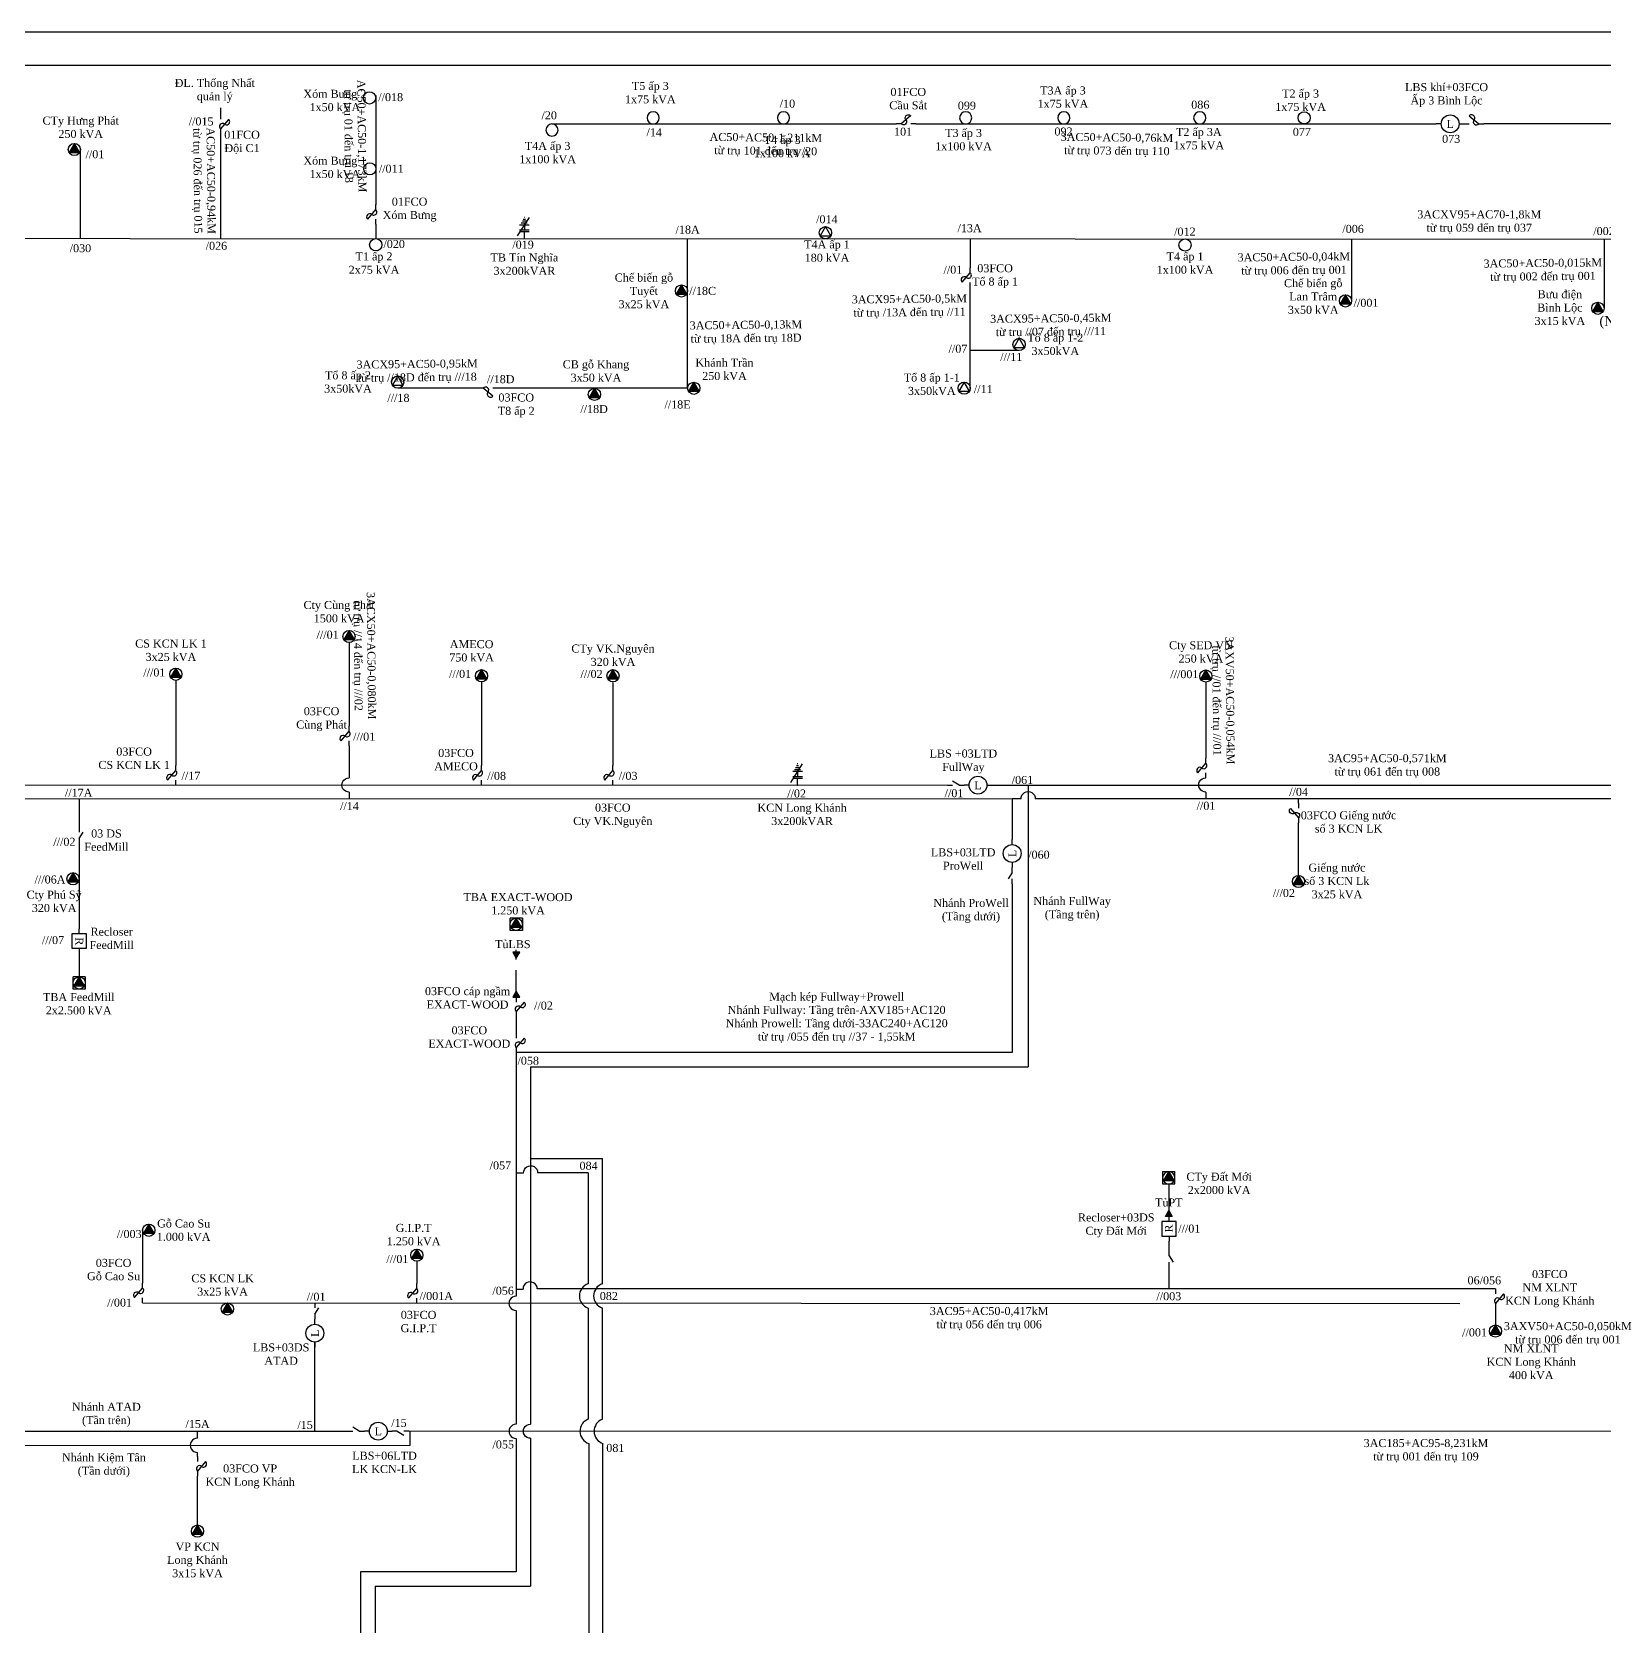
# Model space of a CAD drawing. Extents: x 291 to 2816, y -11 to 1308.
# Drawn here: x 632.8 to 1104.5, y 829.9 to 1308.2 of the extents above; entities that cross this region are included whole.
import ezdxf

# ---------------------------------------------------------------- set-up
doc = ezdxf.new("R2010")
doc.units = 0
doc.header["$MEASUREMENT"] = 0
doc.linetypes.add('DASHED2', pattern=[9.525, 6.35, -3.175])
doc.layers.get('0').update_dxf_attribs({"linetype": 'CONTINUOUS'})
for name, color, linetype in [('471', 3, 'CONTINUOUS'), ('473', 1, 'CONTINUOUS'), ('475', 4, 'CONTINUOUS'), ('476', 6, 'CONTINUOUS'), ('KHOANG_CACH', 170, 'CONTINUOUS'), ('TBA', 125, 'CONTINUOUS'), ('THIET_BI', 7, 'CONTINUOUS')]:
    doc.layers.add(name, color=color, linetype=linetype)
doc.styles.add('_VNITIME3_5', font='VNTIME.TTF', dxfattribs={"height": 3.5})

# ---------------------------------------------------------------- blocks, each defined once
blk = doc.blocks.new('TBA_3P_KH')
at = {"layer": 'TBA'}
blk.add_hatch(color=256, dxfattribs=at).paths.add_polyline_path([(3187.12, -1054.35), (3185.53, -1057.1), (3188.71, -1057.1)])
blk.add_lwpolyline([(3187.12, -1054.35), (3185.53, -1057.1), (3188.71, -1057.1)], close=True, dxfattribs=at)
blk.add_circle((3187.12, -1056.19), 1.83, dxfattribs=at)
blk = doc.blocks.new('TBA_1P_DL')
at = {"layer": 'TBA'}
blk.add_circle((3165.97, -1056.19), 1.83, dxfattribs=at)
blk = doc.blocks.new('LBS')
at = {"layer": 'THIET_BI'}
for p, q in [((3348.97, -1069.32), (3347.47, -1069.32)), ((3354.34, -1069.32), (3355.84, -1069.32))]:
    blk.add_line(p, q, dxfattribs=at)
blk.add_circle((3351.65, -1069.32), 2.68, dxfattribs=at)
at = {"layer": 'THIET_BI', "insert": (3351.65, -1069.35), "char_height": 2.39, "width": 4.7726, "attachment_point": 5, "style": '_VNITIME3_5'}
blk.add_mtext('L', dxfattribs=at)
blk = doc.blocks.new('FCO')
at = {"layer": 'THIET_BI'}
for p, q in [((3349.72, -1089.07), (3352.58, -1091.47)), ((3348.2, -1091.47), (3349.7, -1091.47)), ((3352.58, -1091.47), (3354.08, -1091.47))]:
    blk.add_line(p, q, dxfattribs=at)
for centre, start, end in [((3350.43, -1089.67), 320, 140), ((3351.86, -1090.87), 140, 320)]:
    blk.add_arc(centre, 0.934, start, end, dxfattribs=at)
blk = doc.blocks.new('LTD-DS')
at = {"layer": 'THIET_BI'}
for p, q in [((3348.2, -1080.29), (3349.7, -1080.29)), ((3351.65, -1080.29), (3353.16, -1080.29))]:
    blk.add_line(p, q, dxfattribs=at)
blk.add_lwpolyline([(3351.65, -1080.29), (3349.71, -1079.08)], dxfattribs=at)
blk = doc.blocks.new('TBA_3P_DL')
at = {"layer": 'TBA'}
blk.add_lwpolyline([(3171.29, -1054.35), (3169.7, -1057.1), (3172.88, -1057.1)], close=True, dxfattribs=at)
blk.add_circle((3171.29, -1056.19), 1.83, dxfattribs=at)
blk = doc.blocks.new('TBA_3P_KHTN')
at = {"layer": 'TBA'}
blk.add_hatch(color=256, dxfattribs=at).paths.add_polyline_path([(3191.96, -1054.35), (3190.36, -1057.08), (3193.56, -1057.08)])
for p, q in [((3193.79, -1054.35), (3190.12, -1054.35)), ((3190.12, -1058.02), (3190.12, -1054.35)), ((3191.96, -1054.35), (3190.36, -1057.08)), ((3193.56, -1057.08), (3191.96, -1054.35)), ((3193.79, -1054.35), (3193.79, -1058.02)), ((3193.79, -1058.02), (3190.12, -1058.02)), ((3190.35, -1057.08), (3193.56, -1057.08))]:
    blk.add_line(p, q, dxfattribs=at)
blk.add_circle((3191.96, -1056.19), 1.83, dxfattribs=at)
blk = doc.blocks.new('TBU_UNG_DONG')
at = {"layer": 'THIET_BI'}
blk.add_hatch(color=256, dxfattribs=at).paths.add_polyline_path([(2721.48, 392.64, 1), (2721.58, 392.64, 1)])
blk.add_line((2723.55, 391.84), (2720.02, 386.29))
for points in [[(2721.53, 392.64), (2721.53, 390.63)], [(2720.1, 390.63), (2722.96, 390.63)], [(2720.1, 390.12), (2722.96, 390.12)], [(2720.1, 388.58), (2722.96, 388.58)], [(2720.67, 388.01), (2722.44, 388.01)], [(2720.98, 387.44), (2722.13, 387.44)], [(2721.53, 388.58), (2721.53, 390.12)], [(2721.21, 386.87), (2721.9, 386.87)], [(2721.5, 386.29), (2721.61, 386.29)]]:
    blk.add_lwpolyline(points, dxfattribs=at)
blk.add_circle((2721.53, 392.64), 0.0497, dxfattribs=at)
blk = doc.blocks.new('RECLOSER')
at = {"layer": 'THIET_BI'}
for p, q in [((3349.82, -1059.39), (3348.32, -1059.39)), ((3354.17, -1059.39), (3355.67, -1059.39))]:
    blk.add_line(p, q, dxfattribs=at)
blk.add_lwpolyline([(3349.82, -1057.22), (3349.82, -1061.57), (3354.17, -1061.57), (3354.17, -1057.22)], close=True, dxfattribs=at)
at = {"layer": 'THIET_BI', "insert": (3352.09, -1059.33), "char_height": 2.39, "width": 4.7726, "attachment_point": 5, "style": '_VNITIME3_5'}
blk.add_mtext('R', dxfattribs=at)

msp = doc.modelspace()

# ---------------------------------------------------------------- hatches: boundary and pattern name
for points in [[(777.09, 1032.13), (779.14, 1032.13), (778.11, 1030.35)], [(779.16, 1018.59), (777.1, 1018.59), (778.13, 1020.37)], [(972.84, 952.8), (974.9, 952.8), (973.87, 954.58)]]:
    msp.add_hatch(color=256).paths.add_polyline_path(points)

# ---------------------------------------------------------------- linework, layer by layer
for points in [[(2801.05, -0.62), (301.05, -0.68), (301.05, 1298.22), (2801.05, 1298.22)], [(778.11, 1030.35), (779.14, 1032.13), (777.09, 1032.13)], [(778.13, 1020.37), (777.1, 1018.59), (779.16, 1018.59)], [(973.87, 954.58), (974.9, 952.8), (972.84, 952.8)]]:
    msp.add_lwpolyline(points, close=True)
at = {"layer": '471'}
for points in [[(675.96, 1113.64), (675.96, 1088.11)], [(767.68, 1113.19), (767.68, 1088.09)], [(807.13, 1112.98), (807.12, 1088.09)], [(984.97, 1113.11), (984.97, 1090.29)], [(458.49, 1082.26), (907.49, 1082.2)], [(920.82, 1082.2), (931.74, 1082.2)], [(931.68, 1082.2), (931.68, 997.67)], [(931.74, 1082.2), (1169.83, 1082.2)], [(782.38, 997.67), (782.37, 890.53)], [(782.38, 997.67), (931.68, 997.67)], [(782.38, 970.19), (803.97, 970.19)], [(803.97, 932.6), (803.97, 970.19)], [(666.02, 948.69), (666.02, 932.84)], [(748.25, 939.38), (748.25, 932.74)], [(666.02, 926.92), (1061.23, 926.72)], [(803.97, 892.03), (803.97, 925.35)], [(336.92, 888.47), (727.58, 888.41)], [(782.42, 886.28), (782.42, 841.94)], [(804.13, 820.22), (804.13, 884.73)], [(735.76, 841.94), (735.61, 504.76)], [(735.76, 841.94), (782.42, 841.94)]]:
    msp.add_lwpolyline(points, dxfattribs=at)
for points in [[(803.97, 932.6, 0.733242), (803.97, 925.35)], [(782.42, 886.28, -1.012781), (782.37, 890.53)], [(803.97, 892.03, 0.705652), (804.13, 884.73)]]:
    msp.add_lwpolyline(points, format="xyb", dxfattribs=at)
at = {"layer": '471', "color": 6}
msp.add_lwpolyline([(332.59, 884.14), (746.3, 884.2)], dxfattribs=at)
at = {"layer": '473', "color": 4}
for points in [[(727.94, 1124.94), (727.94, 1099.85)], [(727.94, 1093.97), (727.94, 1084.35)], [(926.89, 1078.08), (443.6, 1077.97)], [(646.98, 1078.01), (646.98, 1069.61)], [(728, 1080.1), (728, 1078.03)], [(926.89, 1078.08), (926.89, 1065.91)], [(929.55, 1078.08), (926.89, 1078.08)], [(1177.74, 1078.14), (933.81, 1078.08)], [(985.02, 1080.15), (985.02, 1078.09)], [(1012.77, 1076.76), (1012.77, 1078.1)], [(1012.78, 1055.16), (1012.77, 1070.88)], [(646.98, 1064.65), (646.98, 1039.13)], [(926.89, 1052.58), (926.88, 1001.96)], [(646.98, 1031.78), (646.98, 1024.7)], [(778.11, 1012.77), (778.11, 1007.84)], [(778.11, 1001.96), (778.1, 931.05)], [(926.88, 1001.96), (778.11, 1001.96)], [(780.28, 965.86), (778.1, 965.86)], [(799.7, 965.92), (784.53, 965.92)], [(799.7, 965.92), (799.7, 932.6)], [(973.87, 962.6), (973.87, 954.58)], [(973.94, 942.54), (973.94, 945.45)], [(973.94, 931.11), (973.94, 937.58)], [(778.04, 931.05), (780.16, 931.05)], [(778.04, 931.05), (778.04, 928.91)], [(1071.88, 931.11), (784.42, 931.11)], [(778.1, 924.65), (778.1, 890.48)], [(799.7, 925.35), (799.7, 892.03)], [(1071.88, 925.23), (1071.88, 920.29)], [(778.1, 886.23), (778.1, 846.21)], [(799.86, 884.73), (799.86, 824.5)], [(731.39, 846.21), (731.37, 500.44)], [(778.1, 846.21), (731.39, 846.21)]]:
    msp.add_lwpolyline(points, dxfattribs=at)
for points in [[(728, 1080.1, -1.012807), (727.94, 1084.35)], [(985.02, 1080.15, -1.012807), (984.96, 1084.41)], [(929.55, 1078.08, -1.025623), (933.81, 1078.08)], [(780.28, 965.86, -1.012781), (784.53, 965.92)], [(784.42, 931.11, 1.005731), (780.16, 931.05)], [(799.7, 932.6, 0.733497), (799.7, 925.35)], [(778.04, 928.91, 1.005731), (778.1, 924.65)], [(778.05, 890.48, 1.005731), (778.1, 886.23)], [(799.7, 892.03, 0.705906), (799.86, 884.73)]]:
    msp.add_lwpolyline(points, format="xyb", dxfattribs=at)
at = {"layer": '475', "linetype": 'DASHED2'}
msp.add_lwpolyline([(778.11, 1020.34), (778.11, 1032.77)], dxfattribs=at)
at = {"layer": '476'}
for p, q in [((735.96, 1289.07), (735.96, 1256.33)), ((689.41, 1285.42), (689.41, 1283.43)), ((689.41, 1277.55), (689.41, 1246.15)), ((735.96, 1250.46), (735.96, 1246.14)), ((829.53, 1201.33), (829.53, 1246.1)), ((1028.71, 1246.04), (1028.71, 1227.46)), ((1104.44, 1246.01), (1104.44, 1225.24))]:
    msp.add_line(p, q, dxfattribs=at)
for points in [[(788.83, 1280.56), (892.07, 1280.56)], [(897.95, 1280.56), (1054.12, 1280.57)], [(1285.67, 1280.57), (1068.36, 1280.57)], [(647.37, 1246.16), (647.37, 1272.87)], [(378.57, 1246.25), (1229.35, 1245.97)], [(914.32, 1246.07), (914.32, 1237.41)], [(914.32, 1201.28), (914.32, 1231.53)], [(928.96, 1212.59), (914.32, 1212.59)], [(766.69, 1201.28), (742.54, 1201.29)], [(829.53, 1201.26), (772.57, 1201.28)], [(1257.89, 888.36), (745.87, 888.41)], [(746.3, 884.2), (746.31, 888.41)]]:
    msp.add_lwpolyline(points, dxfattribs=at)
at = {"layer": '476', "color": 3}
for points in [[(717.69, 888.41), (717.69, 915.12)], [(682.5, 886.33), (682.5, 888.42)], [(682.5, 880.8), (682.5, 882.07)], [(682.49, 860.29), (682.5, 874.92)]]:
    msp.add_lwpolyline(points, dxfattribs=at)
msp.add_lwpolyline([(682.45, 886.33, 1.005731), (682.5, 882.07)], format="xyb", dxfattribs=at)
at = {"layer": 'THIET_BI'}
msp.add_lwpolyline([(291.05, 1308.16), (2811.05, 1308.16), (2811.05, -10.74), (291.05, -10.74)], close=True, dxfattribs=at)

# ---------------------------------------------------------------- block references
at = {"rotation": 180}
for p in [(3502.07, 1638.8), (3584.04, 1474.84)]:
    msp.add_blockref('TBU_UNG_DONG', p, dxfattribs=at)
at = {"layer": 'TBA', "color": 128}
for name, p in [('TBA_1P_DL', (-2431.85, 2344.54)), ('TBA_1P_DL', (-2151.48, 2338.58)), ('TBA_3P_KH', (-2541.58, 2329.06)), ('TBA_1P_DL', (-2431.8, 2323.28)), ('TBA_3P_DL', (-2300.44, 2304.11)), ('TBA_1P_DL', (-2430.01, 2300.5)), ('TBA_1P_DL', (-2187.23, 2300.41)), ('TBA_3P_KH', (-2359.42, 2286.63)), ('TBA_3P_KH', (-2160.24, 2283.65)), ('TBA_3P_KH', (-2084.51, 2281.43)), ('TBA_3P_DL', (-2428.75, 2259.31)), ('TBA_3P_KH', (-2385.56, 2255.62)), ('TBA_3P_KH', (-2355.76, 2257.44)), ('TBA_3P_KH', (-2459.17, 2182.97)), ('TBA_3P_KH', (-2511.15, 2171.66)), ('TBA_3P_KH', (-2419.44, 2171.21)), ('TBA_3P_KH', (-2379.99, 2171.21)), ('TBA_3P_KH', (-2202.15, 2171.13)), ('TBA_3P_KH', (-2541.97, 2110.31)), ('TBA_3P_KH', (-2174.34, 2109.51)), ('TBA_3P_KHTN', (-2413.84, 2096.67)), ('TBA_3P_KHTN', (-2544.97, 2079.06)), ('TBA_3P_KH', (-2519.26, 2004.88)), ('TBA_3P_KH', (-2438.82, 1997.4)), ('TBA_3P_KH', (-2495.66, 1981.26)), ('TBA_3P_KH', (-2115.24, 1974.65)), ('TBA_3P_KH', (-2504.62, 1914.65))]:
    msp.add_blockref(name, p, dxfattribs=at)
at = {"layer": 'TBA', "color": 128, "xscale": -1}
for p in [(3985.15, 2338.58), (4024.25, 2338.58), (4078.91, 2338.58), (4108.36, 2338.58), (4149.12, 2338.58), (3954.8, 2334.91)]:
    msp.add_blockref('TBA_1P_DL', p, dxfattribs=at)
at = {"layer": 'TBA'}
for p in [(-2242.33, 2270.61), (-2258.81, 2257.46)]:
    msp.add_blockref('TBA_3P_DL', p, dxfattribs=at)
at = {"layer": 'TBA', "color": 128, "xscale": -1, "rotation": 6.42740341e-07}
msp.add_blockref('TBA_3P_KHTN', (4165.82, 2020.62), dxfattribs=at)
at = {"layer": 'THIET_BI'}
for name, p, rotation in [('FCO', (1780.88, 4631.63), 270), ('FCO', (-355.51, -2097.75), 90.00010610974955), ('FCO', (-177.15, -2116.67), 90.00010610974955), ('FCO', (4120.77, 109.82), 180.0001061097495), ('FCO', (-363.52, -2254.23), 90.00010610974955), ('FCO', (-415.5, -2265.97), 90.00010610974955), ('FCO', (-323.79, -2265.99), 90.00010610974955), ('FCO', (-284.34, -2265.99), 90.00010610974955), ('FCO', (-106.5, -2263.79), 90.00010610974951), ('LTD-DS', (1727.28, 4417.81), 270.0000000000065), ('LBS', (-142.43, -2289.93), 90), ('LTD-DS', (-153.4, -2295.62), 90), ('RECLOSER', (1706.38, 4387.45), 270), ('FCO', (1870.15, 4366.67), 269.9903634241102), ('FCO', (1870.14, 4355.86), 269.9903634241102), ('RECLOSER', (-85.45, -2402.87), 90), ('FCO', (-425.45, -2421.24), 90), ('FCO', (-343.22, -2421.34), 90), ('FCO', (2163.92, 4279.13), 269.9903634241102), ('LTD-DS', (1797.98, 4275.15), 270), ('LBS', (-351.63, -2433.85), 90), ('LTD-DS', (4094.07, -191.88), 180), ('FCO', (1774.54, 4228.82), 269.9903634241102)]:
    msp.add_blockref(name, p, dxfattribs=dict(at, rotation=rotation))
at = {"layer": 'THIET_BI', "xscale": -1}
msp.add_blockref('FCO', (4246.15, 2372.03), dxfattribs=at)
at = {"layer": 'THIET_BI'}
for name, p in [('LBS', (-2293.35, 2349.89)), ('FCO', (-2285.71, 2372.04)), ('LTD-DS', (-2440.71, 2162.5)), ('LBS', (-2435.02, 2151.52)), ('LTD-DS', (-2620.62, 1968.71)), ('LBS', (-2614.93, 1957.73))]:
    msp.add_blockref(name, p, dxfattribs=at)
at = {"layer": 'THIET_BI', "xscale": -1}
for name, p, rotation in [('FCO', (-79.27, 4424.77), 90.00963657588981), ('LTD-DS', (2054.24, -2410.62), 270.0000006427367)]:
    msp.add_blockref(name, p, dxfattribs=dict(at, rotation=rotation))

# ---------------------------------------------------------------- texts
at = {"insert": (1107.63, 1221), "char_height": 2.867, "width": 11.1204, "attachment_point": 5, "style": '_VNITIME3_5'}
msp.add_mtext('{\\C1;(NO)}', dxfattribs=at)
at = {"layer": 'KHOANG_CACH', "char_height": 2.4, "attachment_point": 5, "style": '_VNITIME3_5'}
for s, insert, width, rotation in [('AC50+AC50-1,173kM\\Ptõ trô 01 ®Õn trô 18', (729.52, 1276.9), 38.5908, 270.5882), ('AC50+AC50-0,94kM\\Ptõ trô 026 ®Õn trô 015', (684.27, 1263.51), 38.5908, 270.5882), ('AC50+AC50-1,211kM\\Ptõ trô 101 ®Õn trô /20', (852.97, 1274.2), 31.8454, 359.4118), ('3AC50+AC50-0,76kM\\Ptõ trô 073 ®Õn trô 110', (958.3, 1274.22), 31.8454, 359.4118), ('3AC50+AC50-0,04kM\\Ptõ trô 006 ®Õn trô 001', (1011.41, 1238.38), 41.5895, 0.5882), ('3AC50+AC50-0,015kM\\Ptõ trô 002 ®Õn trô 001', (1086.11, 1236.54), 41.5895, 0.5882), ('3ACX95+AC50-0,5kM\\Ptõ trô /13A ®Õn trô //11', (896.06, 1225.78), 41.5895, 0.5882), ('3AC50+AC50-0,13kM\\Ptõ trô 18A ®Õn trô 18D', (847.04, 1217.99), 41.5895, 0.5882), ('3ACX95+AC50-0,45kM\\Ptõ trô //07 ®Õn trô ///11', (938.48, 1219.96), 41.5895, 0.5882), ('3ACX95+AC50-0,95kM\\Ptõ trô //18D ®Õn trô ///18', (748.4, 1206.25), 41.5895, 0.5882), ('3ACX50+AC50-0,080kM\\Ptõ trô //14 ®Õn trô ///02', (732.36, 1121.01), 38.5908, 270.5882), ('3AXV50+AC50-0,054kM\\Ptõ trô //01 ®Õn trô ///01', (989.96, 1107.61), 38.5908, 270.5882)]:
    msp.add_mtext(s, dxfattribs=dict(at, insert=insert, width=width, rotation=rotation))
for s, insert, width in [('3ACXV95+AC70-1,8kM\\Ptõ trô 059 ®Õn trô 037', (1067.01, 1251.12), 69.7357), ('3AC95+AC50-0,571kM\\Ptõ trô 061 ®Õn trô 008', (1039.43, 1087.99), 69.7357), ('{\\fTimes New Roman|b0|i0|c0|p18;Mạch kép Fullway+Prowell\\PNhánh Fullway: Tầng trên-AXV185+AC120\\PNhánh Prowell: Tầng dưới-3}3AC240+AC120{\\fTimes New Roman|b0|i0|c0|p18;\\Ptừ trụ /055 đến trụ //37 - 1,55kM }', (874.23, 1012.49), 102.5484), ('3AC95+AC50-0,417kM\\Ptõ trô 056 ®Õn trô 006', (919.97, 922.17), 69.7357), ('3AXV50+AC50-0,050kM\\Ptõ trô 006 ®Õn trô 001', (1093.58, 917.63), 46.0123), ('3AC185+AC95-8,231kM\\Ptõ trô 001 ®Õn trô 109', (1051.02, 882.55), 69.7357)]:
    msp.add_mtext(s, dxfattribs=dict(at, insert=insert, width=width))
at = {"layer": 'TBA', "color": 128, "char_height": 2.4, "attachment_point": 5, "style": '_VNITIME3_5'}
for s, insert, width in [('T5 Êp 3\\P1x75 kVA', (818.33, 1289.92), 24.8809), ('T3A Êp 3\\P1x75 kVA', (942.11, 1288.56), 31.2626), ('Xãm B\xadng 2\\P1x50 kVA', (723.69, 1287.55), 31.2626), ('/10', (859.46, 1286.62), 31.2626), ('099', (913.29, 1286.03), 31.2626), ('086', (983.33, 1286.3), 31.2626), ('T2 Êp 3\\P1x75 kVA', (1013.41, 1287.64), 31.2626), ('{\\fTimes New Roman|b0|i0|c0|p18;CTy Hưng Phát\\P250 kVA}', (647.45, 1279.52), 31.2626), ('/14', (819.49, 1278.01), 31.2626), ('T4 Êp 3\\P1x100 kVA', (857.89, 1273.74), 24.8809), ('T3 Êp 3\\P1x100 kVA', (912.3, 1275.82), 31.2626), ('092', (942.29, 1278.26), 31.2626), ('T2 Êp 3A\\P1x75 kVA', (982.88, 1276.11), 31.2626), ('077', (1013.8, 1278.15), 31.2626), ('T4A Êp 3\\P1x100 kVA', (787.52, 1271.93), 24.8809), ('Xãm B\xadng 1\\P1x50 kVA', (723.69, 1267.5), 31.2626), ('//011', (740.61, 1267.1), 31.2626), ('/014', (871.29, 1251.94), 31.2626), ('/012', (978.7, 1248.24), 31.2626), ('T4A Êp 1\\P180 kVA', (871.33, 1242.38), 31.2626), ('T1 Êp 2\\P2x75 kVA', (735.44, 1238.78), 31.2626), ('T4 Êp 1\\P1x100 kVA', (978.75, 1238.78), 31.2626), ('ChÕ biÕn gç TuyÕt\\P3x25 kVA', (816.41, 1230.45), 22.4156), ('ChÕ biÕn gç\\PLan Tr©m\\P3x50 kVA', (1017.2, 1228.76), 31.2626), ('//18C', (834.02, 1230.45), 19.5548), ('B\xadu ®iÖn\\PB×nh Léc\\P3x15 kVA', (1091.19, 1225.43), 31.2626), ('CB gç Khang\\P3x50 kVA', (802.02, 1206.41), 22.4156), ('Kh¸nh TrÇn\\P250 kVA', (840.58, 1206.92), 22.4156), ('{\\fTimes New Roman|b0|i0|c0|p18;Tổ 8 ấp 2\\P3x50kVA}', (727.63, 1203.12), 31.2626), ('{\\fTimes New Roman|b0|i0|c0|p18;Cty Cùng Phát \\P1500 kVA}', (724.97, 1134.22), 31.8184), ('{\\fTimes New Roman|b0|i0|c0|p18;CS KCN LK 1\\P3x25 kVA}', (674.51, 1122.65), 31.8184), ('{\\fTimes New Roman|b0|i0|c0|p18;AMECO\\P750 kVA}', (764.71, 1122.47), 31.8184), ('{\\fTimes New Roman|b0|i0|c0|p18;CTy VK.Nguyên\\P320 kVA}', (807.13, 1121.16), 31.8184), ('Cty SED VN\\P250 kVA', (983.51, 1122.15), 31.8184), ('{\\fTimes New Roman|b0|i0|c0|p18;Cty Phú Sỹ\\P320 kVA}', (639.48, 1047.33), 31.8184), ('TBA EXACT-WOOD\\P1.250 kVA', (778.64, 1046.6), 37.3242), ('TBA FeedMill\\P2x2.500 kVA', (646.85, 1016.62), 37.3242), ('{\\fTimes New Roman|b0|i0|c0|p18;CS KCN LK\\P3x25 kVA}', (690, 932.25), 31.8184), ('NM XLNT\\PKCN Long Kh¸nh\\P400 kVA', (1082.6, 909.21), 31.8184)]:
    msp.add_mtext(s, dxfattribs=dict(at, insert=insert, width=width))
at = {"layer": 'TBA', "char_height": 2.4, "width": 31.2626, "attachment_point": 5, "style": '_VNITIME3_5'}
for s, insert in [('{\\fTimes New Roman|b0|i0|c0|p18;Tổ 8 ấp 1-2\\P3x50kVA}', (939.82, 1214.42)), ('{\\fTimes New Roman|b0|i0|c0|p18;Tổ 8 ấp 1-1\\P3x50kVA}', (902.77, 1202.45))]:
    msp.add_mtext(s, dxfattribs=dict(at, insert=insert))
at = {"layer": 'TBA', "color": 128, "char_height": 2.4, "attachment_point": 5, "style": '_VNITIME3_5'}
for s, insert, width, rotation in [('{\\fTimes New Roman|b0|i0|c0|p18;Giếng nước \\Psố 3 KCN Lk\\P3x25 kVA}', (1024.31, 1053.44), 31.2626, 0.068), ('{\\fTimes New Roman|b0|i0|c0|p18;CTy Đất Mới\\P2x2000 kVA}', (988.97, 962.74), 31.8184, 0), ('Gç Cao Su\\P1.000 kVA', (678.33, 948.69), 31.2626, 359.932), ('G.I.P.T\\P1.250 kVA', (747.32, 947.37), 31.2626, 359.932), ('VP KCN \\PLong Kh¸nh\\P3x15 kVA', (682.49, 849.78), 31.2626, 359.932)]:
    msp.add_mtext(s, dxfattribs=dict(at, insert=insert, width=width, rotation=rotation))
at = {"layer": 'THIET_BI', "char_height": 2.4, "attachment_point": 5, "style": '_VNITIME3_5'}
for s, insert, width in [('{\\fTimes New Roman|b0|i0|c0|p18;ĐL. Thống Nhất\\Pquản lý}', (687.67, 1290.45), 38.4869), ('01FCO\\PCÇu S¾t', (895.71, 1288.13), 19.5548), ('{\\fTimes New Roman|b0|i0|c0|p18;LBS khí+03FCO\\PẤp 3 Bình Lộc}', (1057.19, 1289.21), 36.2184), ('//018', (740.44, 1288.57), 21.1178), ('//015', (683.58, 1281.28), 21.1178), ('/20', (788, 1283.12), 19.5548), ('01FCO\\P§éi C1', (695.85, 1275.01), 19.5548), ('101', (894.16, 1278.2), 19.5548), ('073', (1058.58, 1276.05), 6.6721), ('//01', (651.72, 1271.44), 21.1178), ('01FCO\\PXãm B\xadng', (746.11, 1254.84), 19.5548), ('/18A', (829.53, 1248.84), 19.5548), ('/13A', (914.11, 1249.26), 6.6721), ('/006', (1029.16, 1249.05), 19.5548), ('/002', (1104.44, 1248.39), 19.5548), ('/030', (647.37, 1243.26), 19.5548), ('/026', (688.17, 1243.97), 19.5548), ('/020', (741.48, 1244.52), 19.5548), ('/019', (780.15, 1244.32), 12.5499), ('TB TÝn NghÜa\\P3x200kVAR', (780.56, 1238.46), 38.4869), ('//01', (909.11, 1236.8), 6.6721), ('{\\fTimes New Roman|b0|i0|c0|p18;03FCO\\PTổ 8 ấp 1}', (921.76, 1234.88), 19.5548), ('//001', (1033.05, 1226.88), 19.5548), ('//07', (910.63, 1213.1), 6.6721), ('///11', (926.62, 1210.64), 6.6721), ('//18D', (773.45, 1203.97), 19.5548), ('//11', (918.19, 1200.98), 6.6721), ('///18', (742.76, 1198.36), 6.6721), ('{\\fTimes New Roman|b0|i0|c0|p18;03FCO\\PT8 ấp 2}', (778.11, 1196.1), 19.5548), ('//18D', (801.46, 1195.01), 19.5548), ('//18E', (826.5, 1196.37), 19.5548), ('///01', (721.53, 1127.31), 19.5548), ('///01', (669.55, 1116), 19.5548), ('///01', (761.26, 1115.56), 19.5548), ('///02', (800.71, 1115.55), 19.5548), ('///001', (978.55, 1115.48), 19.5548), ('{\\fTimes New Roman|b0|i0|c0|p18;03FCO\\PCùng Phát}', (719.71, 1101.99), 32.2281), ('///01', (732.49, 1096.73), 19.5548), ('{\\fTimes New Roman|b0|i0|c0|p18;03FCO\\PCS KCN LK 1}', (663.47, 1090.26), 32.2281), ('{\\fTimes New Roman|b0|i0|c0|p18;03FCO\\PAMECO}', (760.04, 1089.85), 32.2281), ('{\\fTimes New Roman|b0|i0|c0|p18;LBS +03LTD\\PFullWay}', (912.25, 1089.3), 31.2626), ('//17', (680.51, 1084.99), 19.5548), ('//08', (772.22, 1084.97), 19.5548), ('//03', (811.67, 1084.97), 19.5548), ('//17A', (646.84, 1079.92), 19.5548), ('//02', (862.22, 1079.69), 19.5548), ('//01', (909.44, 1079.77), 19.5548), ('/061', (929.97, 1083.75), 19.5548), ('//04', (1012.81, 1080.17), 17.5218), ('//14', (728.07, 1075.92), 19.5548), ('{\\fTimes New Roman|b0|i0|c0|p18;03FCO\\PCty VK.Nguyên}', (807.07, 1073.08), 32.2281), ('{\\fTimes New Roman|b0|i0|c0|p18;KCN Long Khánh\\P3x200kVAR}', (863.86, 1073.41), 38.4869), ('//01', (985.04, 1076.01), 19.5548), ('///02', (642.56, 1065.2), 19.5548), ('{\\fTimes New Roman|b0|i0|c0|p18;03 DS\\PFeedMill}', (655.17, 1065.69), 32.2281), ('{\\fTimes New Roman|b0|i0|c0|p18;LBS+03LTD\\PProWell}', (912.17, 1060.02), 31.2626), ('/060', (934.91, 1061.33), 19.5548), ('///06A', (638.24, 1053.88), 19.5548), ('///02', (1008.41, 1049.83), 17.5218), ('{\\fTimes New Roman|b0|i0|c0|p18;Recloser\\PFeedMill}', (656.73, 1036.24), 32.2281), ('///07', (639.15, 1035.71), 19.5548), ('TñLBS', (777.08, 1034.5), 6.6721), ('//02', (786.28, 1016.07), 17.5218), ('/058', (781.71, 999.53), 17.5218), ('/057', (773.36, 968.13), 17.5218), ('084', (799.82, 968.02), 17.5218), ('//003', (662.01, 947.54), 17.5218), ('///01', (742.45, 940.05), 17.5218), ('06/056', (1068.53, 933.65), 19.5548), ('03FCO\\PNM XLNT\\PKCN Long Kh¸nh', (1088.17, 931.16), 32.2281), ('//001', (659.12, 926.97), 17.5218), ('//01', (718.07, 928.74), 17.5218), ('//001A', (754.11, 928.96), 17.5218), ('/056', (774.18, 930.53), 17.5218), ('082', (805.89, 928.94), 17.5218), ('//003', (973.89, 928.89), 19.5548), ('//001', (1065.6, 918.03), 19.5548), ('LBS+03DS\\PATAD', (707.57, 911.54), 31.2626), ('/15A', (682.5, 890.55), 17.5218), ('/15', (714.76, 890.28), 17.5218), ('/15', (742.92, 890.88), 17.5218), ('/055', (774.2, 884.43), 17.5218), ('LBS+06LTD\\PLK KCN-LK', (738.59, 879.05), 31.2626), ('081', (807.84, 883.38), 17.5218)]:
    msp.add_mtext(s, dxfattribs=dict(at, insert=insert, width=width))
for s, insert, width, rotation in [('{\\fTimes New Roman|b0|i0|c0|p18;03FCO Giếng nước \\Psố 3 KCN LK}', (1027.81, 1071.16), 33.8608, 0.068), ('{\\fTimes New Roman|b0|i0|c0|p18;Nhánh ProWell\\P(Tầng dưới)}', (914.53, 1044.48), 33.8608, 359.932), ('{\\fTimes New Roman|b0|i0|c0|p18;Nhánh FullWay\\P(Tầng trên)}', (944.88, 1045.07), 33.8608, 359.932), ('{\\fTimes New Roman|b0|i0|c0|p18;03FCO cáp ngầm\\PEXACT-WOOD}', (763.51, 1018.38), 33.8608, 359.932), ('03FCO \\PEXACT-WOOD', (764.04, 1006.65), 33.8608, 359.932), ('TñPT', (973.87, 957), 6.6721, 0), ('{\\fTimes New Roman|b0|i0|c0|p18;Recloser+03DS\\PCty Đất Mới}', (958.1, 950.14), 31.2626, 0), ('///01', (980.03, 949.17), 19.5548, 0), ('03FCO \\PGç Cao Su', (657.31, 936.89), 33.8608, 359.932), ('03FCO \\PG.I.P.T', (748.81, 921.29), 33.8608, 359.932), ('{\\fTimes New Roman|b0|i0|c0|p18;Nhánh ATAD\\P(Tần trên)}', (655.15, 893.35), 33.8608, 359.932), ('{\\fTimes New Roman|b0|i0|c0|p18;Nhánh Kiệm Tân\\P(Tần dưới)}', (654.4, 878.18), 33.8608, 359.932), ('03FCO VP\\PKCN Long Kh¸nh', (698.28, 874.84), 33.8608, 359.932)]:
    msp.add_mtext(s, dxfattribs=dict(at, insert=insert, width=width, rotation=rotation))

doc.saveas('drawing.dxf')
